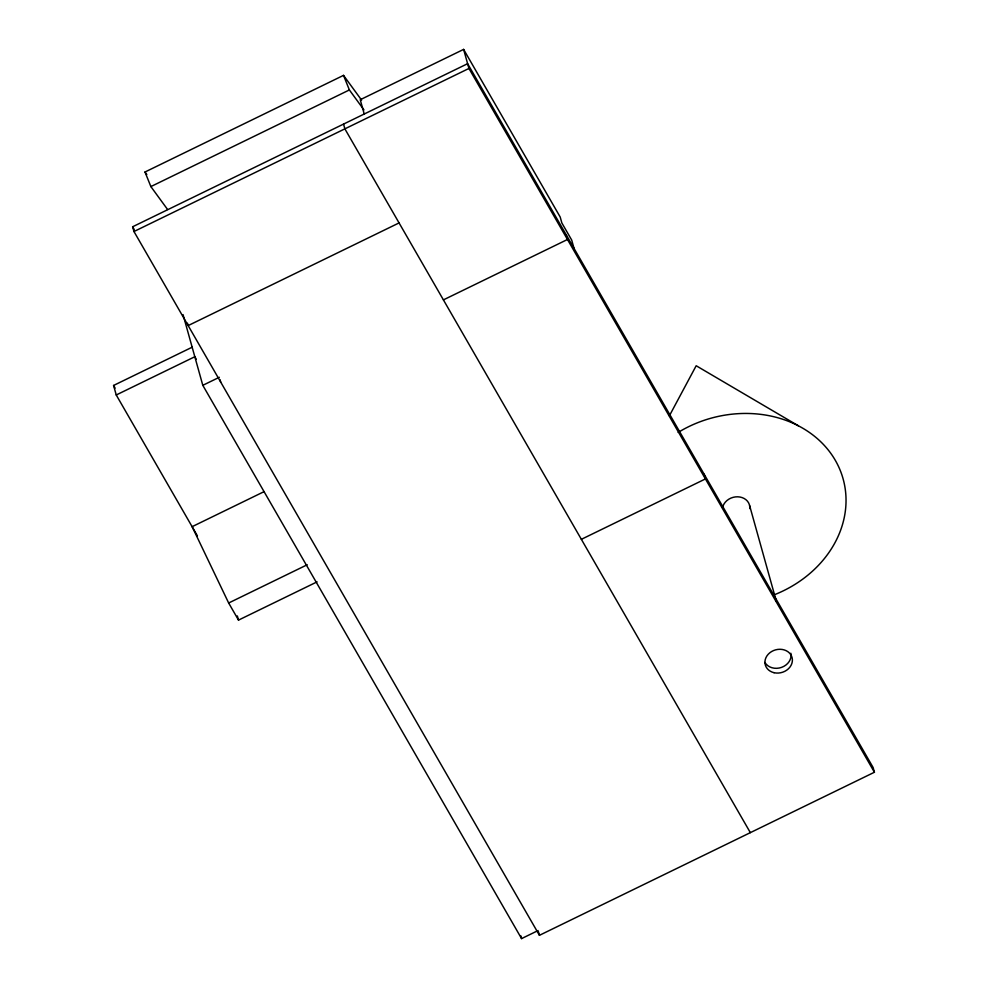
<?xml version="1.0" encoding="UTF-8"?>
<svg xmlns="http://www.w3.org/2000/svg" width="988" height="988" viewBox="0 0 988 988"><rect width="100%" height="100%" fill="white"/><g stroke="black" fill="none" stroke-linecap="round" stroke-linejoin="round"><path stroke-width="1.48" d="M669.382 415.812L696.182 365.745L798.403 425.816M167.602 209.518L150.868 186.584L145.001 172.011L343.515 75.372L361.583 100.109M150.868 186.584L349.382 89.945L363.942 109.89M574.028 248.408L571.706 240.072L561.851 222.967L560.184 217.002L463.619 49.4L360.237 99.726L364.226 114.028M132.627 226.771L467.62 63.689L873.096 767.478L874.417 772.245L539.436 935.315L133.96 231.525L132.627 226.771L134.158 229.414M133.96 231.525L468.942 68.456L463.619 49.4M399.066 222.918L188.152 325.595L187.485 323.212M197.415 535.879L116.238 394.978L113.583 385.456L192.154 347.208M116.238 394.978L194.821 356.73L196.353 359.397M538.102 930.548L521.565 938.6L202.799 385.32L219.336 377.268M443.414 299.883L567.483 239.491L566.149 234.724M263.796 491.777L192.117 526.678L228.66 603.001L238.516 620.106L317.086 581.858M228.66 603.001L307.231 564.753M581.364 539.325L705.432 478.933L704.098 474.166M145.001 172.011L146.817 174.493M468.942 68.456L874.417 772.245M750.349 832.637L344.874 128.86L343.54 124.093M113.583 385.456L115.114 388.111M343.515 75.372L349.382 89.945M749.608 505.523L776.407 601.544M538.435 931.733L539.436 935.315M520.738 935.648L521.565 938.6M220.003 379.651L220.67 382.035M183.052 314.616L202.799 385.32M237.342 615.932L238.516 620.106M790.845 653.241A13.894 11.745 -15.6 0 1 781.57 667.382A13.894 11.745 -15.6 0 1 764.922 662.454M678.176 432.411A111.101 93.909 -15.6 0 1 834.675 459.247A111.101 93.909 -15.6 0 1 775.049 594.492M722.537 507.77A13.894 11.745 -15.6 0 1 737.764 496.803A13.894 11.745 -15.6 0 1 749.793 508.598M774.073 672.705A13.894 11.745 -15.6 0 0 792.178 658.008A13.894 11.745 -15.6 0 0 769.738 652.833A13.894 11.745 -15.6 0 0 774.073 672.705"/></g></svg>
